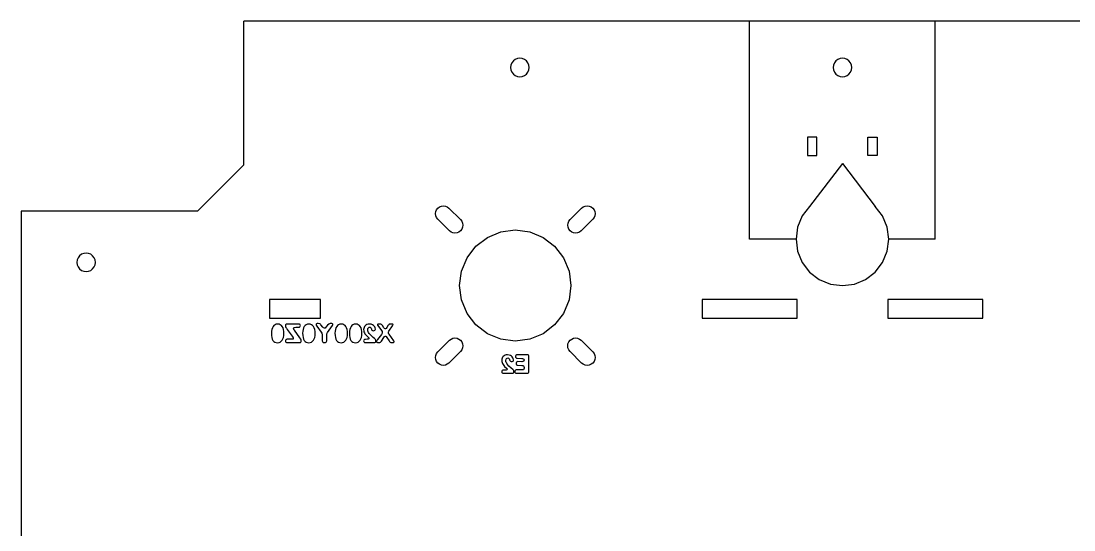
# Model space of a CAD drawing. Header units: metres. Extents: x 141 to 495, y 1135 to 1457.
# Drawn here: x 141.1 to 368, y 1346.9 to 1456.6 of the extents above; entities that cross this region are included whole.
import ezdxf

# ---------------------------------------------------------------- set-up
doc = ezdxf.new("R2010")
doc.units = ezdxf.units.M

msp = doc.modelspace()

# ---------------------------------------------------------------- linework, layer by layer
at = {"layer": 'COMPONENT1'}
for p, q in [((195.85, 1391.11, 0), (195.62, 1390.94, 0)), ((196.11, 1391.22, 0), (195.85, 1391.11, 0)), ((196.41, 1391.25, 0), (196.11, 1391.22, 0)), ((196.72, 1391.22, 0), (196.41, 1391.25, 0)), ((196.99, 1391.12, 0), (196.72, 1391.22, 0)), ((197.22, 1390.96, 0), (196.99, 1391.12, 0)), ((197.42, 1390.74, 0), (197.22, 1390.96, 0)), ((198.11, 1391.07, 0), (198.09, 1390.92, 0)), ((198.18, 1391.18, 0), (198.11, 1391.07, 0)), ((198.28, 1391.24, 0), (198.18, 1391.18, 0)), ((198.42, 1391.26, 0), (198.28, 1391.24, 0)), ((201.02, 1391.26, 0), (198.42, 1391.26, 0)), ((201.14, 1391.24, 0), (201.02, 1391.26, 0)), ((201.24, 1391.17, 0), (201.14, 1391.24, 0)), ((201.3, 1391.07, 0), (201.24, 1391.17, 0)), ((201.29, 1390.79, 0), (201.32, 1390.95, 0)), ((201.32, 1390.95, 0), (201.3, 1391.07, 0)), ((202.58, 1391.11, 0), (202.35, 1390.94, 0)), ((202.84, 1391.22, 0), (202.58, 1391.11, 0)), ((203.14, 1391.25, 0), (202.84, 1391.22, 0)), ((203.45, 1391.22, 0), (203.14, 1391.25, 0)), ((203.72, 1391.12, 0), (203.45, 1391.22, 0)), ((203.96, 1390.96, 0), (203.72, 1391.12, 0)), ((204.15, 1390.74, 0), (203.96, 1390.96, 0)), ((204.7, 1391.27, 0), (204.68, 1391.18, 0)), ((204.68, 1391.18, 0), (204.73, 1391.01, 0)), ((204.77, 1391.32, 0), (204.7, 1391.27, 0)), ((204.73, 1391.01, 0), (204.86, 1390.83, 0)), ((204.96, 1391.35, 0), (204.77, 1391.32, 0)), ((205.15, 1391.35, 0), (204.96, 1391.35, 0)), ((205.5, 1391.32, 0), (205.15, 1391.35, 0)), ((205.64, 1391.24, 0), (205.5, 1391.32, 0)), ((205.75, 1391.11, 0), (205.64, 1391.24, 0)), ((206.15, 1390.62, 0), (205.75, 1391.11, 0)), ((207.16, 1391, 0), (206.8, 1390.61, 0)), ((207.41, 1391.23, 0), (207.16, 1391, 0)), ((207.59, 1391.33, 0), (207.41, 1391.23, 0)), ((207.76, 1391.35, 0), (207.59, 1391.33, 0)), ((208.07, 1391.35, 0), (207.76, 1391.35, 0)), ((208.2, 1391.33, 0), (208.07, 1391.35, 0)), ((208.31, 1391.27, 0), (208.2, 1391.33, 0)), ((208.24, 1390.94, 0), (208.33, 1391.14, 0)), ((208.33, 1391.14, 0), (208.31, 1391.27, 0)), ((209.56, 1391.11, 0), (209.33, 1390.94, 0)), ((209.82, 1391.22, 0), (209.56, 1391.11, 0)), ((210.12, 1391.25, 0), (209.82, 1391.22, 0)), ((210.43, 1391.22, 0), (210.12, 1391.25, 0)), ((210.7, 1391.12, 0), (210.43, 1391.22, 0)), ((210.93, 1390.96, 0), (210.7, 1391.12, 0)), ((211.13, 1390.74, 0), (210.93, 1390.96, 0)), ((212.65, 1391.11, 0), (212.42, 1390.94, 0)), ((212.92, 1391.22, 0), (212.65, 1391.11, 0)), ((213.21, 1391.25, 0), (212.92, 1391.22, 0)), ((213.52, 1391.22, 0), (213.21, 1391.25, 0)), ((213.79, 1391.12, 0), (213.52, 1391.22, 0)), ((214.03, 1390.96, 0), (213.79, 1391.12, 0)), ((214.22, 1390.74, 0), (214.03, 1390.96, 0)), ((215.44, 1391.05, 0), (215.27, 1390.91, 0)), ((215.66, 1391.16, 0), (215.44, 1391.05, 0)), ((215.92, 1391.23, 0), (215.66, 1391.16, 0)), ((216.21, 1391.25, 0), (215.92, 1391.23, 0)), ((216.55, 1391.22, 0), (216.21, 1391.25, 0)), ((216.83, 1391.12, 0), (216.55, 1391.22, 0)), ((217.05, 1390.98, 0), (216.83, 1391.12, 0)), ((217.22, 1390.82, 0), (217.05, 1390.98, 0)), ((218.02, 1391.24, 0), (217.96, 1391.16, 0)), ((217.96, 1391.16, 0), (217.96, 1391.05, 0)), ((217.96, 1391.05, 0), (218, 1390.96, 0)), ((218, 1390.96, 0), (218.77, 1389.87, 0)), ((218.18, 1391.27, 0), (218.02, 1391.24, 0)), ((218.46, 1391.27, 0), (218.18, 1391.27, 0)), ((218.63, 1391.25, 0), (218.46, 1391.27, 0)), ((218.76, 1391.2, 0), (218.63, 1391.25, 0)), ((218.88, 1391.11, 0), (218.76, 1391.2, 0)), ((218.98, 1390.96, 0), (218.88, 1391.11, 0)), ((219.3, 1390.45, 0), (218.98, 1390.96, 0)), ((220.25, 1391, 0), (219.93, 1390.49, 0)), ((220.34, 1391.12, 0), (220.25, 1391, 0)), ((220.45, 1391.21, 0), (220.34, 1391.12, 0)), ((220.56, 1391.26, 0), (220.45, 1391.21, 0)), ((220.7, 1391.27, 0), (220.56, 1391.26, 0)), ((221.08, 1391.27, 0), (220.7, 1391.27, 0)), ((221.22, 1391.24, 0), (221.08, 1391.27, 0)), ((221.19, 1390.89, 0), (221.27, 1391.02, 0)), ((221.28, 1391.15, 0), (221.22, 1391.24, 0)), ((221.27, 1391.02, 0), (221.28, 1391.15, 0)), ((195.09, 1389.71, 0), (195.07, 1389.28, 0)), ((195.07, 1389.28, 0), (195.09, 1388.79, 0)), ((195.16, 1390.09, 0), (195.09, 1389.71, 0)), ((195.09, 1388.79, 0), (195.15, 1388.37, 0)), ((195.27, 1390.43, 0), (195.16, 1390.09, 0)), ((195.43, 1390.71, 0), (195.27, 1390.43, 0)), ((195.62, 1390.94, 0), (195.43, 1390.71, 0)), ((197.57, 1390.44, 0), (197.42, 1390.74, 0)), ((197.69, 1390.09, 0), (197.57, 1390.44, 0)), ((197.67, 1388.39, 0), (197.75, 1388.77, 0)), ((197.75, 1389.67, 0), (197.69, 1390.09, 0)), ((197.77, 1389.19, 0), (197.75, 1389.67, 0)), ((197.75, 1388.77, 0), (197.77, 1389.19, 0)), ((198.09, 1390.92, 0), (198.11, 1390.71, 0)), ((198.11, 1390.71, 0), (198.17, 1390.54, 0)), ((198.17, 1390.54, 0), (198.29, 1390.35, 0)), ((198.29, 1390.35, 0), (198.49, 1390.11, 0)), ((198.49, 1390.11, 0), (199.54, 1388.66, 0)), ((199.85, 1390.38, 0), (199.87, 1390.49, 0)), ((199.85, 1390.29, 0), (199.85, 1390.38, 0)), ((199.87, 1390.21, 0), (199.85, 1390.29, 0)), ((199.87, 1390.49, 0), (199.94, 1390.54, 0)), ((199.93, 1390.11, 0), (199.87, 1390.21, 0)), ((200.04, 1389.97, 0), (199.93, 1390.11, 0)), ((199.94, 1390.54, 0), (200.31, 1390.56, 0)), ((201.2, 1388.28, 0), (200.04, 1389.97, 0)), ((200.31, 1390.56, 0), (200.99, 1390.57, 0)), ((200.99, 1390.57, 0), (201.1, 1390.6, 0)), ((201.1, 1390.6, 0), (201.21, 1390.67, 0)), ((201.21, 1390.67, 0), (201.29, 1390.79, 0)), ((201.82, 1389.71, 0), (201.8, 1389.28, 0)), ((201.8, 1389.28, 0), (201.82, 1388.79, 0)), ((201.89, 1390.09, 0), (201.82, 1389.71, 0)), ((201.82, 1388.79, 0), (201.88, 1388.37, 0)), ((202, 1390.43, 0), (201.89, 1390.09, 0)), ((202.16, 1390.71, 0), (202, 1390.43, 0)), ((202.35, 1390.94, 0), (202.16, 1390.71, 0)), ((204.31, 1390.44, 0), (204.15, 1390.74, 0)), ((204.42, 1390.09, 0), (204.31, 1390.44, 0)), ((204.41, 1388.39, 0), (204.48, 1388.77, 0)), ((204.48, 1389.67, 0), (204.42, 1390.09, 0)), ((204.51, 1389.19, 0), (204.48, 1389.67, 0)), ((204.48, 1388.77, 0), (204.51, 1389.19, 0)), ((204.86, 1390.83, 0), (205.81, 1389.51, 0)), ((205.81, 1389.51, 0), (205.93, 1389.31, 0)), ((205.93, 1389.31, 0), (206, 1389.09, 0)), ((206, 1389.09, 0), (206.03, 1388.74, 0)), ((206.03, 1388.74, 0), (206.03, 1387.67, 0)), ((206.32, 1390.42, 0), (206.15, 1390.62, 0)), ((206.48, 1390.36, 0), (206.32, 1390.42, 0)), ((206.63, 1390.41, 0), (206.48, 1390.36, 0)), ((206.8, 1390.61, 0), (206.63, 1390.41, 0)), ((206.98, 1388.83, 0), (206.99, 1388.98, 0)), ((206.98, 1387.67, 0), (206.98, 1388.83, 0)), ((206.99, 1388.98, 0), (207.03, 1389.14, 0)), ((207.03, 1389.14, 0), (207.08, 1389.3, 0)), ((207.08, 1389.3, 0), (207.16, 1389.43, 0)), ((207.16, 1389.43, 0), (208.24, 1390.94, 0)), ((208.8, 1389.71, 0), (208.77, 1389.28, 0)), ((208.77, 1389.28, 0), (208.8, 1388.79, 0)), ((208.87, 1390.09, 0), (208.8, 1389.71, 0)), ((208.8, 1388.79, 0), (208.86, 1388.37, 0)), ((208.98, 1390.43, 0), (208.87, 1390.09, 0)), ((209.14, 1390.71, 0), (208.98, 1390.43, 0)), ((209.33, 1390.94, 0), (209.14, 1390.71, 0)), ((211.28, 1390.44, 0), (211.13, 1390.74, 0)), ((211.4, 1390.09, 0), (211.28, 1390.44, 0)), ((211.38, 1388.39, 0), (211.46, 1388.77, 0)), ((211.46, 1389.67, 0), (211.4, 1390.09, 0)), ((211.48, 1389.19, 0), (211.46, 1389.67, 0)), ((211.46, 1388.77, 0), (211.48, 1389.19, 0)), ((211.89, 1389.71, 0), (211.87, 1389.28, 0)), ((211.87, 1389.28, 0), (211.89, 1388.79, 0)), ((211.96, 1390.09, 0), (211.89, 1389.71, 0)), ((211.89, 1388.79, 0), (211.95, 1388.37, 0)), ((212.08, 1390.43, 0), (211.96, 1390.09, 0)), ((212.23, 1390.71, 0), (212.08, 1390.43, 0)), ((212.42, 1390.94, 0), (212.23, 1390.71, 0)), ((214.38, 1390.44, 0), (214.22, 1390.74, 0)), ((214.49, 1390.09, 0), (214.38, 1390.44, 0)), ((214.48, 1388.39, 0), (214.55, 1388.77, 0)), ((214.56, 1389.67, 0), (214.49, 1390.09, 0)), ((214.55, 1388.77, 0), (214.58, 1389.19, 0)), ((214.58, 1389.19, 0), (214.56, 1389.67, 0)), ((214.96, 1390.31, 0), (214.94, 1390.08, 0)), ((214.94, 1390.08, 0), (214.96, 1389.81, 0)), ((215.03, 1390.54, 0), (214.96, 1390.31, 0)), ((214.96, 1389.81, 0), (215.01, 1389.57, 0)), ((215.01, 1389.57, 0), (215.1, 1389.36, 0)), ((215.13, 1390.74, 0), (215.03, 1390.54, 0)), ((215.1, 1389.36, 0), (215.21, 1389.16, 0)), ((215.27, 1390.91, 0), (215.13, 1390.74, 0)), ((215.21, 1389.16, 0), (215.54, 1388.78, 0)), ((215.54, 1388.78, 0), (215.99, 1388.37, 0)), ((215.83, 1390.01, 0), (215.87, 1390.28, 0)), ((215.85, 1389.81, 0), (215.83, 1390.01, 0)), ((215.91, 1389.62, 0), (215.85, 1389.81, 0)), ((215.87, 1390.28, 0), (215.96, 1390.47, 0)), ((216, 1389.43, 0), (215.91, 1389.62, 0)), ((215.96, 1390.47, 0), (216.09, 1390.56, 0)), ((216.13, 1389.24, 0), (216, 1389.43, 0)), ((216.09, 1390.56, 0), (216.23, 1390.59, 0)), ((216.48, 1388.84, 0), (216.13, 1389.24, 0)), ((216.23, 1390.59, 0), (216.37, 1390.56, 0)), ((216.37, 1390.56, 0), (216.49, 1390.48, 0)), ((216.98, 1388.4, 0), (216.48, 1388.84, 0)), ((216.49, 1390.48, 0), (216.58, 1390.35, 0)), ((216.58, 1390.35, 0), (216.63, 1390.19, 0)), ((216.63, 1390.19, 0), (216.67, 1390.06, 0)), ((216.67, 1390.06, 0), (216.73, 1389.94, 0)), ((216.73, 1389.94, 0), (216.84, 1389.86, 0)), ((216.84, 1389.86, 0), (217.01, 1389.83, 0)), ((217.01, 1389.83, 0), (217.22, 1389.85, 0)), ((217.35, 1390.64, 0), (217.22, 1390.82, 0)), ((217.22, 1389.85, 0), (217.37, 1389.92, 0)), ((217.43, 1390.46, 0), (217.35, 1390.64, 0)), ((217.37, 1389.92, 0), (217.46, 1390.03, 0)), ((217.49, 1390.17, 0), (217.43, 1390.46, 0)), ((217.46, 1390.03, 0), (217.49, 1390.17, 0)), ((218.77, 1389.03, 0), (217.96, 1387.9, 0)), ((218.77, 1389.87, 0), (218.91, 1389.64, 0)), ((218.92, 1389.29, 0), (218.77, 1389.03, 0)), ((218.91, 1389.64, 0), (218.95, 1389.45, 0)), ((218.95, 1389.45, 0), (218.92, 1389.29, 0)), ((219.44, 1390.29, 0), (219.3, 1390.45, 0)), ((219.59, 1390.24, 0), (219.44, 1390.29, 0)), ((219.69, 1390.26, 0), (219.59, 1390.24, 0)), ((219.78, 1390.3, 0), (219.69, 1390.26, 0)), ((219.93, 1390.49, 0), (219.78, 1390.3, 0)), ((220.27, 1389.44, 0), (220.31, 1389.62, 0)), ((220.32, 1389.26, 0), (220.27, 1389.44, 0)), ((220.31, 1389.62, 0), (220.38, 1389.75, 0)), ((220.43, 1389.07, 0), (220.32, 1389.26, 0)), ((220.38, 1389.75, 0), (221.19, 1390.89, 0)), ((221.42, 1387.66, 0), (220.43, 1389.07, 0)), ((195.15, 1388.37, 0), (195.26, 1388.02, 0)), ((195.26, 1388.02, 0), (195.41, 1387.74, 0)), ((195.41, 1387.74, 0), (195.6, 1387.52, 0)), ((195.6, 1387.52, 0), (195.83, 1387.37, 0)), ((195.83, 1387.37, 0), (196.11, 1387.28, 0)), ((196.11, 1387.28, 0), (196.43, 1387.25, 0)), ((196.43, 1387.25, 0), (196.71, 1387.28, 0)), ((196.71, 1387.28, 0), (196.97, 1387.38, 0)), ((196.97, 1387.38, 0), (197.2, 1387.55, 0)), ((197.2, 1387.55, 0), (197.4, 1387.77, 0)), ((197.4, 1387.77, 0), (197.56, 1388.05, 0)), ((197.56, 1388.05, 0), (197.67, 1388.39, 0)), ((198.14, 1387.75, 0), (198.12, 1387.63, 0)), ((198.12, 1387.63, 0), (198.13, 1387.47, 0)), ((198.13, 1387.47, 0), (198.19, 1387.36, 0)), ((198.2, 1387.87, 0), (198.14, 1387.75, 0)), ((198.19, 1387.36, 0), (198.29, 1387.3, 0)), ((198.29, 1387.96, 0), (198.2, 1387.87, 0)), ((198.42, 1388, 0), (198.29, 1387.96, 0)), ((198.29, 1387.3, 0), (198.42, 1387.29, 0)), ((198.98, 1388, 0), (198.42, 1388, 0)), ((198.42, 1387.29, 0), (201.2, 1387.29, 0)), ((199.33, 1387.98, 0), (198.98, 1388, 0)), ((199.58, 1387.98, 0), (199.33, 1387.98, 0)), ((199.54, 1388.66, 0), (199.69, 1388.47, 0)), ((199.73, 1388.02, 0), (199.58, 1387.98, 0)), ((199.69, 1388.47, 0), (199.76, 1388.34, 0)), ((199.76, 1388.08, 0), (199.73, 1388.02, 0)), ((199.76, 1388.34, 0), (199.77, 1388.26, 0)), ((199.77, 1388.17, 0), (199.76, 1388.08, 0)), ((199.77, 1388.26, 0), (199.77, 1388.17, 0)), ((201.43, 1387.98, 0), (201.2, 1388.28, 0)), ((201.2, 1387.29, 0), (201.33, 1387.31, 0)), ((201.33, 1387.31, 0), (201.43, 1387.39, 0)), ((201.49, 1387.83, 0), (201.43, 1387.98, 0)), ((201.43, 1387.39, 0), (201.49, 1387.51, 0)), ((201.5, 1387.66, 0), (201.49, 1387.83, 0)), ((201.49, 1387.51, 0), (201.5, 1387.66, 0)), ((201.88, 1388.37, 0), (201.99, 1388.02, 0)), ((201.99, 1388.02, 0), (202.14, 1387.74, 0)), ((202.14, 1387.74, 0), (202.33, 1387.52, 0)), ((202.33, 1387.52, 0), (202.56, 1387.37, 0)), ((202.56, 1387.37, 0), (202.84, 1387.28, 0)), ((202.84, 1387.28, 0), (203.16, 1387.25, 0)), ((203.16, 1387.25, 0), (203.44, 1387.28, 0)), ((203.44, 1387.28, 0), (203.71, 1387.38, 0)), ((203.71, 1387.38, 0), (203.94, 1387.55, 0)), ((203.94, 1387.55, 0), (204.13, 1387.77, 0)), ((204.13, 1387.77, 0), (204.29, 1388.05, 0)), ((204.29, 1388.05, 0), (204.41, 1388.39, 0)), ((206.03, 1387.67, 0), (206.06, 1387.5, 0)), ((206.06, 1387.5, 0), (206.13, 1387.38, 0)), ((206.13, 1387.38, 0), (206.25, 1387.31, 0)), ((206.25, 1387.31, 0), (206.42, 1387.29, 0)), ((206.42, 1387.29, 0), (206.59, 1387.29, 0)), ((206.59, 1387.29, 0), (206.76, 1387.31, 0)), ((206.76, 1387.31, 0), (206.88, 1387.38, 0)), ((206.88, 1387.38, 0), (206.96, 1387.5, 0)), ((206.96, 1387.5, 0), (206.98, 1387.67, 0)), ((208.86, 1388.37, 0), (208.97, 1388.02, 0)), ((208.97, 1388.02, 0), (209.11, 1387.74, 0)), ((209.11, 1387.74, 0), (209.31, 1387.52, 0)), ((209.31, 1387.52, 0), (209.54, 1387.37, 0)), ((209.54, 1387.37, 0), (209.82, 1387.28, 0)), ((209.82, 1387.28, 0), (210.14, 1387.25, 0)), ((210.14, 1387.25, 0), (210.42, 1387.28, 0)), ((210.42, 1387.28, 0), (210.68, 1387.38, 0)), ((210.68, 1387.38, 0), (210.91, 1387.55, 0)), ((210.91, 1387.55, 0), (211.11, 1387.77, 0)), ((211.11, 1387.77, 0), (211.27, 1388.05, 0)), ((211.27, 1388.05, 0), (211.38, 1388.39, 0)), ((211.95, 1388.37, 0), (212.06, 1388.02, 0)), ((212.06, 1388.02, 0), (212.21, 1387.74, 0)), ((212.21, 1387.74, 0), (212.4, 1387.52, 0)), ((212.4, 1387.52, 0), (212.64, 1387.37, 0)), ((212.64, 1387.37, 0), (212.91, 1387.28, 0)), ((212.91, 1387.28, 0), (213.23, 1387.25, 0)), ((213.23, 1387.25, 0), (213.52, 1387.28, 0)), ((213.52, 1387.28, 0), (213.78, 1387.38, 0)), ((213.78, 1387.38, 0), (214.01, 1387.55, 0)), ((214.01, 1387.55, 0), (214.2, 1387.77, 0)), ((214.2, 1387.77, 0), (214.36, 1388.05, 0)), ((214.36, 1388.05, 0), (214.48, 1388.39, 0)), ((214.97, 1387.76, 0), (214.94, 1387.64, 0)), ((214.94, 1387.64, 0), (214.97, 1387.48, 0)), ((215.04, 1387.87, 0), (214.97, 1387.76, 0)), ((214.97, 1387.48, 0), (215.04, 1387.37, 0)), ((215.16, 1387.94, 0), (215.04, 1387.87, 0)), ((215.04, 1387.37, 0), (215.15, 1387.32, 0)), ((215.15, 1387.32, 0), (215.3, 1387.3, 0)), ((215.37, 1387.96, 0), (215.16, 1387.94, 0)), ((215.3, 1387.3, 0), (217.24, 1387.3, 0)), ((215.69, 1387.97, 0), (215.37, 1387.96, 0)), ((215.92, 1387.99, 0), (215.69, 1387.97, 0)), ((216.06, 1388.05, 0), (215.92, 1387.99, 0)), ((215.99, 1388.37, 0), (216.08, 1388.27, 0)), ((216.1, 1388.16, 0), (216.06, 1388.05, 0)), ((216.08, 1388.27, 0), (216.1, 1388.16, 0)), ((217.3, 1388.13, 0), (216.98, 1388.4, 0)), ((217.24, 1387.3, 0), (217.38, 1387.32, 0)), ((217.47, 1387.96, 0), (217.3, 1388.13, 0)), ((217.38, 1387.32, 0), (217.48, 1387.38, 0)), ((217.54, 1387.81, 0), (217.47, 1387.96, 0)), ((217.48, 1387.38, 0), (217.54, 1387.49, 0)), ((217.56, 1387.63, 0), (217.54, 1387.81, 0)), ((217.54, 1387.49, 0), (217.56, 1387.63, 0)), ((217.74, 1387.56, 0), (217.72, 1387.5, 0)), ((217.72, 1387.5, 0), (217.72, 1387.46, 0)), ((217.72, 1387.46, 0), (217.73, 1387.39, 0)), ((217.73, 1387.39, 0), (217.78, 1387.34, 0)), ((217.81, 1387.67, 0), (217.74, 1387.56, 0)), ((217.78, 1387.34, 0), (217.96, 1387.3, 0)), ((217.96, 1387.9, 0), (217.81, 1387.67, 0)), ((217.96, 1387.3, 0), (218.32, 1387.3, 0)), ((218.32, 1387.3, 0), (218.45, 1387.31, 0)), ((218.45, 1387.31, 0), (218.57, 1387.36, 0)), ((218.57, 1387.36, 0), (218.68, 1387.45, 0)), ((218.68, 1387.45, 0), (218.77, 1387.57, 0)), ((218.77, 1387.57, 0), (219.29, 1388.39, 0)), ((219.29, 1388.39, 0), (219.46, 1388.58, 0)), ((219.46, 1388.58, 0), (219.61, 1388.63, 0)), ((219.61, 1388.63, 0), (219.71, 1388.62, 0)), ((219.71, 1388.62, 0), (219.79, 1388.57, 0)), ((219.79, 1388.57, 0), (219.95, 1388.39, 0)), ((219.95, 1388.39, 0), (220.43, 1387.64, 0)), ((220.43, 1387.64, 0), (220.55, 1387.47, 0)), ((220.55, 1387.47, 0), (220.67, 1387.36, 0)), ((220.67, 1387.36, 0), (220.8, 1387.31, 0)), ((220.8, 1387.31, 0), (220.94, 1387.3, 0)), ((220.94, 1387.3, 0), (221.28, 1387.3, 0)), ((221.28, 1387.3, 0), (221.39, 1387.32, 0)), ((221.39, 1387.32, 0), (221.48, 1387.37, 0)), ((221.47, 1387.6, 0), (221.42, 1387.66, 0)), ((221.51, 1387.53, 0), (221.47, 1387.6, 0)), ((221.48, 1387.37, 0), (221.52, 1387.45, 0)), ((221.52, 1387.45, 0), (221.51, 1387.53, 0))]:
    msp.add_line(p, q, dxfattribs=at)
at = {"layer": 'COMPONENT7'}
for p, q in [((245.03, 1384.28, 0), (244.89, 1384.11, 0)), ((245.21, 1384.42, 0), (245.03, 1384.28, 0)), ((245.43, 1384.53, 0), (245.21, 1384.42, 0)), ((245.68, 1384.6, 0), (245.43, 1384.53, 0)), ((245.98, 1384.62, 0), (245.68, 1384.6, 0)), ((246.32, 1384.59, 0), (245.98, 1384.62, 0)), ((246.6, 1384.49, 0), (246.32, 1384.59, 0)), ((246.82, 1384.35, 0), (246.6, 1384.49, 0)), ((246.99, 1384.19, 0), (246.82, 1384.35, 0)), ((247.12, 1384.01, 0), (246.99, 1384.19, 0)), ((247.71, 1384.45, 0), (247.68, 1384.31, 0)), ((247.68, 1384.31, 0), (247.7, 1384.16, 0)), ((247.7, 1384.16, 0), (247.76, 1384.02, 0)), ((247.77, 1384.55, 0), (247.71, 1384.45, 0)), ((247.88, 1384.61, 0), (247.77, 1384.55, 0)), ((248.04, 1384.63, 0), (247.88, 1384.61, 0)), ((250.22, 1384.63, 0), (248.04, 1384.63, 0)), ((250.37, 1384.6, 0), (250.22, 1384.63, 0)), ((250.47, 1384.53, 0), (250.37, 1384.6, 0)), ((250.54, 1384.41, 0), (250.47, 1384.53, 0)), ((250.56, 1384.24, 0), (250.54, 1384.41, 0)), ((250.56, 1381.06, 0), (250.56, 1384.24, 0)), ((244.73, 1383.69, 0), (244.71, 1383.45, 0)), ((244.71, 1383.45, 0), (244.73, 1383.18, 0)), ((244.79, 1383.91, 0), (244.73, 1383.69, 0)), ((244.73, 1383.18, 0), (244.78, 1382.95, 0)), ((244.78, 1382.95, 0), (244.86, 1382.73, 0)), ((244.89, 1384.11, 0), (244.79, 1383.91, 0)), ((244.86, 1382.73, 0), (244.98, 1382.53, 0)), ((244.98, 1382.53, 0), (245.31, 1382.15, 0)), ((245.31, 1382.15, 0), (245.75, 1381.75, 0)), ((245.6, 1383.38, 0), (245.64, 1383.66, 0)), ((245.62, 1383.18, 0), (245.6, 1383.38, 0)), ((245.67, 1382.99, 0), (245.62, 1383.18, 0)), ((245.64, 1383.66, 0), (245.73, 1383.84, 0)), ((245.77, 1382.8, 0), (245.67, 1382.99, 0)), ((245.73, 1383.84, 0), (245.86, 1383.93, 0)), ((245.89, 1382.61, 0), (245.77, 1382.8, 0)), ((245.86, 1383.93, 0), (246, 1383.96, 0)), ((246.25, 1382.21, 0), (245.89, 1382.61, 0)), ((246, 1383.96, 0), (246.14, 1383.94, 0)), ((246.14, 1383.94, 0), (246.26, 1383.85, 0)), ((246.75, 1381.77, 0), (246.25, 1382.21, 0)), ((246.26, 1383.85, 0), (246.35, 1383.72, 0)), ((246.35, 1383.72, 0), (246.4, 1383.57, 0)), ((246.4, 1383.57, 0), (246.43, 1383.43, 0)), ((246.43, 1383.43, 0), (246.5, 1383.31, 0)), ((246.5, 1383.31, 0), (246.61, 1383.23, 0)), ((246.61, 1383.23, 0), (246.77, 1383.2, 0)), ((246.77, 1383.2, 0), (246.99, 1383.22, 0)), ((246.99, 1383.22, 0), (247.14, 1383.29, 0)), ((247.2, 1383.83, 0), (247.12, 1384.01, 0)), ((247.14, 1383.29, 0), (247.23, 1383.4, 0)), ((247.26, 1383.54, 0), (247.2, 1383.83, 0)), ((247.23, 1383.4, 0), (247.26, 1383.54, 0)), ((247.76, 1384.02, 0), (247.86, 1383.92, 0)), ((247.84, 1382.9, 0), (247.81, 1382.75, 0)), ((247.81, 1382.75, 0), (247.84, 1382.61, 0)), ((247.91, 1383.04, 0), (247.84, 1382.9, 0)), ((247.84, 1382.61, 0), (247.91, 1382.49, 0)), ((247.86, 1383.92, 0), (248.01, 1383.89, 0)), ((248.03, 1383.13, 0), (247.91, 1383.04, 0)), ((247.91, 1382.49, 0), (248.03, 1382.4, 0)), ((248.01, 1383.89, 0), (249.02, 1383.86, 0)), ((248.18, 1383.17, 0), (248.03, 1383.13, 0)), ((248.03, 1382.4, 0), (248.18, 1382.38, 0)), ((249.07, 1383.14, 0), (248.18, 1383.17, 0)), ((248.18, 1382.38, 0), (249.07, 1382.35, 0)), ((249.02, 1383.86, 0), (249.21, 1383.85, 0)), ((249.27, 1383.16, 0), (249.07, 1383.14, 0)), ((249.07, 1382.35, 0), (249.27, 1382.33, 0)), ((249.21, 1383.85, 0), (249.36, 1383.8, 0)), ((249.4, 1383.22, 0), (249.27, 1383.16, 0)), ((249.27, 1382.33, 0), (249.41, 1382.25, 0)), ((249.36, 1383.8, 0), (249.47, 1383.7, 0)), ((249.48, 1383.34, 0), (249.4, 1383.22, 0)), ((249.41, 1382.25, 0), (249.49, 1382.11, 0)), ((249.47, 1383.7, 0), (249.51, 1383.52, 0)), ((249.51, 1383.52, 0), (249.48, 1383.34, 0)), ((249.49, 1382.11, 0), (249.52, 1381.88, 0)), ((249.52, 1381.88, 0), (249.52, 1381.72, 0)), ((244.73, 1381.13, 0), (244.71, 1381.01, 0)), ((244.71, 1381.01, 0), (244.74, 1380.85, 0)), ((244.8, 1381.24, 0), (244.73, 1381.13, 0)), ((244.74, 1380.85, 0), (244.81, 1380.74, 0)), ((244.93, 1381.31, 0), (244.8, 1381.24, 0)), ((244.81, 1380.74, 0), (244.92, 1380.69, 0)), ((244.92, 1380.69, 0), (245.06, 1380.67, 0)), ((245.13, 1381.34, 0), (244.93, 1381.31, 0)), ((245.06, 1380.67, 0), (247.01, 1380.67, 0)), ((245.46, 1381.34, 0), (245.13, 1381.34, 0)), ((245.69, 1381.36, 0), (245.46, 1381.34, 0)), ((245.82, 1381.42, 0), (245.69, 1381.36, 0)), ((245.75, 1381.75, 0), (245.85, 1381.64, 0)), ((245.87, 1381.54, 0), (245.82, 1381.42, 0)), ((245.85, 1381.64, 0), (245.87, 1381.54, 0)), ((247.07, 1381.5, 0), (246.75, 1381.77, 0)), ((247.01, 1380.67, 0), (247.14, 1380.69, 0)), ((247.24, 1381.33, 0), (247.07, 1381.5, 0)), ((247.14, 1380.69, 0), (247.24, 1380.76, 0)), ((247.31, 1381.18, 0), (247.24, 1381.33, 0)), ((247.24, 1380.76, 0), (247.31, 1380.86, 0)), ((247.33, 1381, 0), (247.31, 1381.18, 0)), ((247.31, 1380.86, 0), (247.33, 1381, 0)), ((247.53, 1381.11, 0), (247.51, 1380.96, 0)), ((247.51, 1380.96, 0), (247.54, 1380.82, 0)), ((247.59, 1381.26, 0), (247.53, 1381.11, 0)), ((247.54, 1380.82, 0), (247.62, 1380.73, 0)), ((247.69, 1381.36, 0), (247.59, 1381.26, 0)), ((247.62, 1380.73, 0), (247.76, 1380.67, 0)), ((247.84, 1381.4, 0), (247.69, 1381.36, 0)), ((247.76, 1380.67, 0), (247.95, 1380.65, 0)), ((249, 1381.37, 0), (247.84, 1381.4, 0)), ((247.95, 1380.65, 0), (250.19, 1380.65, 0)), ((249.21, 1381.38, 0), (249, 1381.37, 0)), ((249.38, 1381.43, 0), (249.21, 1381.38, 0)), ((249.48, 1381.53, 0), (249.38, 1381.43, 0)), ((249.52, 1381.72, 0), (249.48, 1381.53, 0)), ((250.19, 1380.65, 0), (250.36, 1380.67, 0)), ((250.36, 1380.67, 0), (250.47, 1380.75, 0)), ((250.47, 1380.75, 0), (250.54, 1380.87, 0)), ((250.54, 1380.87, 0), (250.56, 1381.06, 0))]:
    msp.add_line(p, q, dxfattribs=at)
at = {"layer": 'GROUP0'}
for p, q in [((298.13, 1456.56, 0), (189.13, 1456.56, 0)), ((189.13, 1425.56, 0), (189.13, 1456.56, 0)), ((298.13, 1409.54, 0), (298.13, 1456.56, 0)), ((338.13, 1456.56, 0), (298.13, 1456.56, 0)), ((447.13, 1456.56, 0), (338.13, 1456.56, 0)), ((338.13, 1409.54, 0), (338.13, 1456.56, 0)), ((247.21, 1447.97, 0), (246.9, 1447.56, 0)), ((247.63, 1448.29, 0), (247.21, 1447.97, 0)), ((248.11, 1448.49, 0), (247.63, 1448.29, 0)), ((248.63, 1448.56, 0), (248.11, 1448.49, 0)), ((249.14, 1448.49, 0), (248.63, 1448.56, 0)), ((249.63, 1448.29, 0), (249.14, 1448.49, 0)), ((250.04, 1447.97, 0), (249.63, 1448.29, 0)), ((250.36, 1447.56, 0), (250.04, 1447.97, 0)), ((316.71, 1447.97, 0), (316.4, 1447.56, 0)), ((317.13, 1448.29, 0), (316.71, 1447.97, 0)), ((317.61, 1448.49, 0), (317.13, 1448.29, 0)), ((318.13, 1448.56, 0), (317.61, 1448.49, 0)), ((318.64, 1448.49, 0), (318.13, 1448.56, 0)), ((319.13, 1448.29, 0), (318.64, 1448.49, 0)), ((319.54, 1447.97, 0), (319.13, 1448.29, 0)), ((319.86, 1447.56, 0), (319.54, 1447.97, 0)), ((246.7, 1447.08, 0), (246.63, 1446.56, 0)), ((246.63, 1446.56, 0), (246.7, 1446.04, 0)), ((246.9, 1447.56, 0), (246.7, 1447.08, 0)), ((246.7, 1446.04, 0), (246.9, 1445.56, 0)), ((246.9, 1445.56, 0), (247.21, 1445.14, 0)), ((250.04, 1445.14, 0), (250.36, 1445.56, 0)), ((250.56, 1447.08, 0), (250.36, 1447.56, 0)), ((250.36, 1445.56, 0), (250.56, 1446.04, 0)), ((250.63, 1446.56, 0), (250.56, 1447.08, 0)), ((250.56, 1446.04, 0), (250.63, 1446.56, 0)), ((316.2, 1447.08, 0), (316.13, 1446.56, 0)), ((316.13, 1446.56, 0), (316.2, 1446.04, 0)), ((316.4, 1447.56, 0), (316.2, 1447.08, 0)), ((316.2, 1446.04, 0), (316.4, 1445.56, 0)), ((316.4, 1445.56, 0), (316.71, 1445.14, 0)), ((319.54, 1445.14, 0), (319.86, 1445.56, 0)), ((320.06, 1447.08, 0), (319.86, 1447.56, 0)), ((319.86, 1445.56, 0), (320.06, 1446.04, 0)), ((320.13, 1446.56, 0), (320.06, 1447.08, 0)), ((320.06, 1446.04, 0), (320.13, 1446.56, 0)), ((247.21, 1445.14, 0), (247.63, 1444.83, 0)), ((247.63, 1444.83, 0), (248.11, 1444.63, 0)), ((248.11, 1444.63, 0), (248.63, 1444.56, 0)), ((248.63, 1444.56, 0), (249.14, 1444.63, 0)), ((249.14, 1444.63, 0), (249.63, 1444.83, 0)), ((249.63, 1444.83, 0), (250.04, 1445.14, 0)), ((316.71, 1445.14, 0), (317.13, 1444.83, 0)), ((317.13, 1444.83, 0), (317.61, 1444.63, 0)), ((317.61, 1444.63, 0), (318.13, 1444.56, 0)), ((318.13, 1444.56, 0), (318.64, 1444.63, 0)), ((318.64, 1444.63, 0), (319.13, 1444.83, 0)), ((319.13, 1444.83, 0), (319.54, 1445.14, 0)), ((312.63, 1431.56, 0), (310.63, 1431.56, 0)), ((310.63, 1431.56, 0), (310.63, 1427.56, 0)), ((312.63, 1427.56, 0), (312.63, 1431.56, 0)), ((323.63, 1427.56, 0), (323.63, 1431.56, 0)), ((323.63, 1431.56, 0), (325.63, 1431.56, 0)), ((325.63, 1431.56, 0), (325.63, 1427.56, 0)), ((310.63, 1427.56, 0), (312.63, 1427.56, 0)), ((325.63, 1427.56, 0), (323.63, 1427.56, 0)), ((179.13, 1415.56, 0), (189.13, 1425.56, 0)), ((318.13, 1425.83, 0), (311.06, 1416.61, 0)), ((318.13, 1425.83, 0), (325.2, 1416.61, 0)), ((230.49, 1415.5, 0), (230.66, 1415.91, 0)), ((230.66, 1415.91, 0), (230.93, 1416.26, 0)), ((230.93, 1416.26, 0), (231.28, 1416.53, 0)), ((231.28, 1416.53, 0), (231.69, 1416.7, 0)), ((231.69, 1416.7, 0), (232.13, 1416.76, 0)), ((232.13, 1416.76, 0), (232.57, 1416.7, 0)), ((232.57, 1416.7, 0), (232.98, 1416.53, 0)), ((232.98, 1416.53, 0), (233.33, 1416.26, 0)), ((235.83, 1413.76, 0), (233.33, 1416.26, 0)), ((261.93, 1416.26, 0), (259.43, 1413.76, 0)), ((261.93, 1416.26, 0), (262.28, 1416.53, 0)), ((262.28, 1416.53, 0), (262.69, 1416.7, 0)), ((262.69, 1416.7, 0), (263.13, 1416.76, 0)), ((263.13, 1416.76, 0), (263.57, 1416.7, 0)), ((263.57, 1416.7, 0), (263.98, 1416.53, 0)), ((263.98, 1416.53, 0), (264.33, 1416.26, 0)), ((264.33, 1416.26, 0), (264.6, 1415.91, 0)), ((264.6, 1415.91, 0), (264.77, 1415.5, 0)), ((311.06, 1416.61, 0), (309.47, 1414.56, 0)), ((326.79, 1414.56, 0), (325.2, 1416.61, 0)), ((141.13, 1415.56, 0), (141.12, 1177.06, 0)), ((179.13, 1415.56, 0), (141.13, 1415.56, 0)), ((230.43, 1415.06, 0), (230.49, 1415.5, 0)), ((230.49, 1414.62, 0), (230.43, 1415.06, 0)), ((230.66, 1414.21, 0), (230.49, 1414.62, 0)), ((230.93, 1413.86, 0), (230.66, 1414.21, 0)), ((230.93, 1413.86, 0), (233.43, 1411.36, 0)), ((235.83, 1413.76, 0), (236.1, 1413.41, 0)), ((259.16, 1413.41, 0), (259.43, 1413.76, 0)), ((261.83, 1411.36, 0), (264.33, 1413.86, 0)), ((264.6, 1414.21, 0), (264.33, 1413.86, 0)), ((264.77, 1414.62, 0), (264.6, 1414.21, 0)), ((264.77, 1415.5, 0), (264.83, 1415.06, 0)), ((264.83, 1415.06, 0), (264.77, 1414.62, 0)), ((309.47, 1414.56, 0), (308.47, 1412.13, 0)), ((327.79, 1412.13, 0), (326.79, 1414.56, 0)), ((236.1, 1411.71, 0), (235.83, 1411.36, 0)), ((236.1, 1413.41, 0), (236.27, 1413, 0)), ((236.27, 1412.12, 0), (236.1, 1411.71, 0)), ((236.27, 1413, 0), (236.33, 1412.56, 0)), ((236.33, 1412.56, 0), (236.27, 1412.12, 0)), ((244.52, 1411.15, 0), (247.63, 1411.56, 0)), ((247.63, 1411.56, 0), (250.73, 1411.15, 0)), ((258.93, 1412.56, 0), (258.99, 1413, 0)), ((258.99, 1412.12, 0), (258.93, 1412.56, 0)), ((258.99, 1413, 0), (259.16, 1413.41, 0)), ((259.16, 1411.71, 0), (258.99, 1412.12, 0)), ((259.43, 1411.36, 0), (259.16, 1411.71, 0)), ((308.47, 1412.13, 0), (308.13, 1409.54, 0)), ((328.13, 1409.54, 0), (327.79, 1412.13, 0)), ((233.78, 1411.09, 0), (233.43, 1411.36, 0)), ((234.19, 1410.92, 0), (233.78, 1411.09, 0)), ((234.63, 1410.86, 0), (234.19, 1410.92, 0)), ((235.07, 1410.92, 0), (234.63, 1410.86, 0)), ((235.48, 1411.09, 0), (235.07, 1410.92, 0)), ((235.83, 1411.36, 0), (235.48, 1411.09, 0)), ((239.14, 1408.04, 0), (241.63, 1409.95, 0)), ((241.63, 1409.95, 0), (244.52, 1411.15, 0)), ((250.73, 1411.15, 0), (253.63, 1409.95, 0)), ((253.63, 1409.95, 0), (256.11, 1408.04, 0)), ((259.78, 1411.09, 0), (259.43, 1411.36, 0)), ((260.19, 1410.92, 0), (259.78, 1411.09, 0)), ((260.63, 1410.86, 0), (260.19, 1410.92, 0)), ((261.07, 1410.92, 0), (260.63, 1410.86, 0)), ((261.48, 1411.09, 0), (261.07, 1410.92, 0)), ((261.83, 1411.36, 0), (261.48, 1411.09, 0)), ((308.13, 1409.54, 0), (298.13, 1409.54, 0)), ((308.13, 1409.54, 0), (308.47, 1406.95, 0)), ((327.79, 1406.95, 0), (328.13, 1409.54, 0)), ((338.13, 1409.54, 0), (328.13, 1409.54, 0)), ((237.23, 1405.56, 0), (239.14, 1408.04, 0)), ((256.11, 1408.04, 0), (258.02, 1405.56, 0)), ((308.47, 1406.95, 0), (309.47, 1404.54, 0)), ((326.79, 1404.54, 0), (327.79, 1406.95, 0)), ((153.2, 1405.08, 0), (153.13, 1404.56, 0)), ((153.13, 1404.56, 0), (153.2, 1404.04, 0)), ((153.39, 1405.56, 0), (153.2, 1405.08, 0)), ((153.71, 1405.97, 0), (153.39, 1405.56, 0)), ((154.13, 1406.29, 0), (153.71, 1405.97, 0)), ((154.61, 1406.49, 0), (154.13, 1406.29, 0)), ((155.13, 1406.56, 0), (154.61, 1406.49, 0)), ((155.64, 1406.49, 0), (155.13, 1406.56, 0)), ((156.13, 1406.29, 0), (155.64, 1406.49, 0)), ((156.54, 1405.97, 0), (156.13, 1406.29, 0)), ((156.86, 1405.56, 0), (156.54, 1405.97, 0)), ((157.06, 1405.08, 0), (156.86, 1405.56, 0)), ((157.13, 1404.56, 0), (157.06, 1405.08, 0)), ((157.06, 1404.04, 0), (157.13, 1404.56, 0)), ((236.04, 1402.67, 0), (237.23, 1405.56, 0)), ((258.02, 1405.56, 0), (259.22, 1402.66, 0)), ((153.2, 1404.04, 0), (153.39, 1403.56, 0)), ((153.39, 1403.56, 0), (153.71, 1403.14, 0)), ((153.71, 1403.14, 0), (154.13, 1402.83, 0)), ((154.13, 1402.83, 0), (154.61, 1402.63, 0)), ((154.61, 1402.63, 0), (155.13, 1402.56, 0)), ((155.13, 1402.56, 0), (155.64, 1402.63, 0)), ((155.64, 1402.63, 0), (156.13, 1402.83, 0)), ((156.13, 1402.83, 0), (156.54, 1403.14, 0)), ((156.54, 1403.14, 0), (156.86, 1403.56, 0)), ((156.86, 1403.56, 0), (157.06, 1404.04, 0)), ((235.63, 1399.56, 0), (236.04, 1402.67, 0)), ((259.22, 1402.66, 0), (259.63, 1399.56, 0)), ((309.47, 1404.54, 0), (311.06, 1402.47, 0)), ((311.06, 1402.47, 0), (313.13, 1400.88, 0)), ((323.13, 1400.88, 0), (325.2, 1402.47, 0)), ((325.2, 1402.47, 0), (326.79, 1404.54, 0)), ((313.13, 1400.88, 0), (315.54, 1399.88, 0)), ((320.72, 1399.88, 0), (323.13, 1400.88, 0)), ((236.04, 1396.45, 0), (235.63, 1399.56, 0)), ((259.63, 1399.56, 0), (259.22, 1396.45, 0)), ((315.54, 1399.88, 0), (318.13, 1399.54, 0)), ((318.13, 1399.54, 0), (320.72, 1399.88, 0)), ((205.63, 1396.56, 0), (194.63, 1396.56, 0)), ((194.63, 1396.56, 0), (194.63, 1392.56, 0)), ((205.63, 1392.56, 0), (205.63, 1396.56, 0)), ((237.23, 1393.56, 0), (236.04, 1396.45, 0)), ((259.22, 1396.45, 0), (258.02, 1393.56, 0)), ((287.88, 1396.56, 0), (287.88, 1392.56, 0)), ((308.38, 1396.56, 0), (287.88, 1396.56, 0)), ((308.38, 1392.56, 0), (308.38, 1396.56, 0)), ((348.38, 1396.56, 0), (327.88, 1396.56, 0)), ((327.88, 1396.56, 0), (327.88, 1392.56, 0)), ((348.38, 1392.56, 0), (348.38, 1396.56, 0)), ((239.14, 1391.07, 0), (237.23, 1393.56, 0)), ((258.02, 1393.56, 0), (256.11, 1391.07, 0)), ((194.63, 1392.56, 0), (205.63, 1392.56, 0)), ((241.63, 1389.17, 0), (239.14, 1391.07, 0)), ((256.11, 1391.07, 0), (253.63, 1389.17, 0)), ((287.88, 1392.56, 0), (308.38, 1392.56, 0)), ((327.88, 1392.56, 0), (348.38, 1392.56, 0)), ((244.52, 1387.97, 0), (241.63, 1389.17, 0)), ((253.63, 1389.17, 0), (250.73, 1387.97, 0)), ((233.42, 1387.76, 0), (230.92, 1385.26, 0)), ((233.42, 1387.76, 0), (233.78, 1388.03, 0)), ((233.78, 1388.03, 0), (234.19, 1388.2, 0)), ((234.19, 1388.2, 0), (234.63, 1388.26, 0)), ((234.63, 1388.26, 0), (235.07, 1388.2, 0)), ((235.07, 1388.2, 0), (235.48, 1388.03, 0)), ((235.48, 1388.03, 0), (235.83, 1387.76, 0)), ((235.83, 1387.76, 0), (236.1, 1387.41, 0)), ((236.1, 1387.41, 0), (236.27, 1387, 0)), ((236.27, 1387, 0), (236.33, 1386.56, 0)), ((236.33, 1386.56, 0), (236.27, 1386.12, 0)), ((247.63, 1387.56, 0), (244.52, 1387.97, 0)), ((250.73, 1387.97, 0), (247.63, 1387.56, 0)), ((258.93, 1386.56, 0), (258.98, 1387, 0)), ((258.98, 1386.12, 0), (258.93, 1386.56, 0)), ((258.98, 1387, 0), (259.15, 1387.41, 0)), ((259.15, 1387.41, 0), (259.42, 1387.76, 0)), ((259.42, 1387.76, 0), (259.78, 1388.03, 0)), ((259.78, 1388.03, 0), (260.19, 1388.2, 0)), ((260.19, 1388.2, 0), (260.63, 1388.26, 0)), ((260.63, 1388.26, 0), (261.07, 1388.2, 0)), ((261.07, 1388.2, 0), (261.48, 1388.03, 0)), ((261.48, 1388.03, 0), (261.83, 1387.76, 0)), ((264.33, 1385.26, 0), (261.83, 1387.76, 0)), ((230.43, 1384.06, 0), (230.48, 1384.5, 0)), ((230.48, 1384.5, 0), (230.65, 1384.91, 0)), ((230.65, 1384.91, 0), (230.92, 1385.26, 0)), ((233.33, 1382.86, 0), (235.83, 1385.36, 0)), ((236.1, 1385.71, 0), (235.83, 1385.36, 0)), ((236.27, 1386.12, 0), (236.1, 1385.71, 0)), ((259.15, 1385.71, 0), (258.98, 1386.12, 0)), ((259.42, 1385.36, 0), (259.15, 1385.71, 0)), ((259.42, 1385.36, 0), (261.92, 1382.86, 0)), ((264.33, 1385.26, 0), (264.6, 1384.91, 0)), ((264.6, 1384.91, 0), (264.77, 1384.5, 0)), ((264.77, 1384.5, 0), (264.83, 1384.06, 0)), ((230.48, 1383.62, 0), (230.43, 1384.06, 0)), ((230.65, 1383.21), (230.48, 1383.62, 0)), ((230.92, 1382.86, 0), (230.65, 1383.21)), ((231.28, 1382.59, 0), (230.92, 1382.86, 0)), ((231.69, 1382.42, 0), (231.28, 1382.59, 0)), ((232.13, 1382.36, 0), (231.69, 1382.42, 0)), ((232.57, 1382.42, 0), (232.13, 1382.36, 0)), ((232.98, 1382.59, 0), (232.57, 1382.42, 0)), ((233.33, 1382.86, 0), (232.98, 1382.59, 0)), ((262.28, 1382.59, 0), (261.92, 1382.86, 0)), ((262.69, 1382.42, 0), (262.28, 1382.59, 0)), ((263.13, 1382.36, 0), (262.69, 1382.42, 0)), ((263.57, 1382.42, 0), (263.13, 1382.36, 0)), ((263.98, 1382.59, 0), (263.57, 1382.42, 0)), ((264.33, 1382.86, 0), (263.98, 1382.59, 0)), ((264.6, 1383.21, 0), (264.33, 1382.86, 0)), ((264.77, 1383.62, 0), (264.6, 1383.21, 0)), ((264.83, 1384.06, 0), (264.77, 1383.62, 0))]:
    msp.add_line(p, q, dxfattribs=at)

doc.saveas('drawing.dxf')
